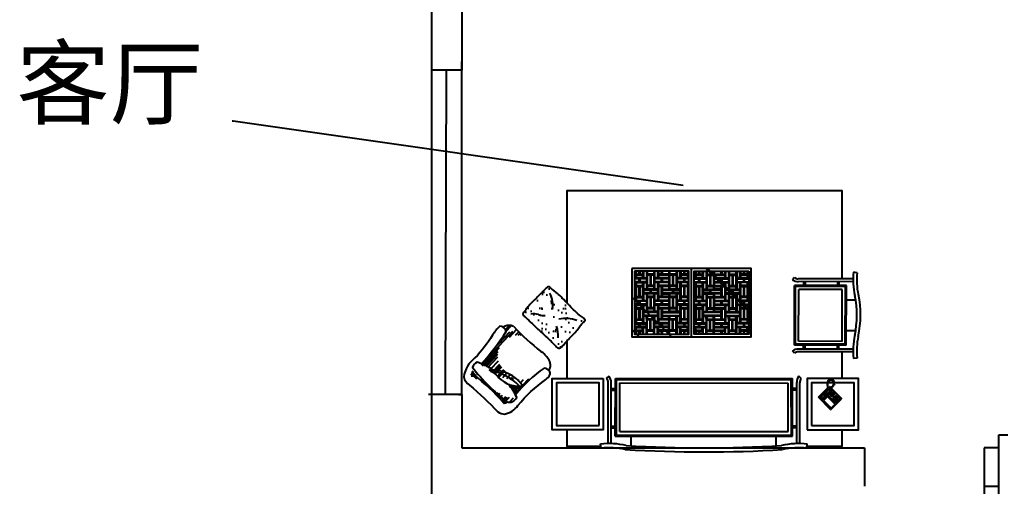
# Model space of a CAD drawing. Header units: millimetres. Extents: x 2265 to 17623, y 3383 to 17046.
# Drawn here: x 2265 to 9370, y 8575 to 11952 of the extents above; entities that cross this region are included whole.
import ezdxf
from ezdxf import colors
from ezdxf.entities.mleader import LeaderData, LeaderLine
from ezdxf.math import Vec2, Vec3

# ---------------------------------------------------------------- set-up
doc = ezdxf.new("R2010")
doc.units = ezdxf.units.MM
doc.layers.add('P-Furniture(活动家具)', color=134, linetype='Continuous')
doc.styles.get("Standard").update_dxf_attribs({"font": 'arial.ttf'})

# ---------------------------------------------------------------- blocks, each defined once
blk = doc.blocks.new('A$C7E46102C')
at = {"layer": 'P-Furniture(活动家具)', "color": 250}
for p, q in [((0, 631), (80, 631)), ((0, 621), (37, 621)), ((0, 588), (37, 588)), ((0, 578), (37, 578)), ((37, 621), (37, 588)), ((37, 578), (37, 544)), ((47, 621), (47, 544)), ((47, 621), (80, 621)), ((80, 640), (80, 631)), ((80, 621), (80, 544)), ((91, 588), (91, 640)), ((91, 588), (124, 588)), ((91, 578), (124, 578)), ((91, 500), (91, 578)), ((124, 588), (124, 640)), ((124, 500), (124, 578)), ((134, 640), (134, 631)), ((134, 631), (343, 631)), ((134, 621), (134, 544)), ((134, 621), (168, 621)), ((168, 621), (168, 544)), ((178, 621), (178, 588)), ((178, 621), (299, 621)), ((178, 588), (178, 616)), ((178, 588), (299, 588)), ((178, 544), (178, 578)), ((178, 578), (299, 578)), ((178, 578), (178, 544)), ((299, 621), (299, 588)), ((299, 578), (299, 544)), ((309, 621), (309, 544)), ((309, 621), (343, 621)), ((343, 640), (343, 631)), ((343, 621), (343, 544)), ((353, 588), (353, 640)), ((353, 588), (387, 588)), ((353, 500), (353, 578)), ((353, 578), (387, 578)), ((387, 588), (387, 640)), ((387, 500), (387, 578)), ((397, 640), (397, 631)), ((397, 621), (397, 544)), ((397, 621), (431, 621)), ((431, 621), (431, 544)), ((441, 621), (441, 588)), ((441, 621), (562, 621)), ((441, 588), (562, 588)), ((441, 578), (441, 544)), ((441, 578), (562, 578)), ((562, 621), (562, 588)), ((562, 578), (562, 544)), ((572, 621), (572, 544)), ((572, 621), (606, 621)), ((606, 640), (606, 631)), ((606, 621), (606, 544)), ((616, 640), (616, 588)), ((616, 588), (649, 588)), ((616, 578), (649, 578)), ((616, 578), (616, 500)), ((649, 588), (649, 640)), ((649, 500), (649, 578)), ((660, 640), (660, 631)), ((740, 631), (660, 631)), ((660, 621), (660, 544)), ((693, 621), (660, 621)), ((693, 621), (693, 544)), ((703, 621), (703, 588)), ((703, 621), (740, 621)), ((703, 588), (740, 588)), ((703, 578), (703, 544)), ((703, 578), (740, 578)), ((0, 544), (37, 544)), ((0, 534), (80, 534)), ((0, 500), (80, 500)), ((0, 490), (37, 490)), ((37, 413), (37, 490)), ((47, 544), (80, 544)), ((47, 490), (168, 490)), ((47, 456), (47, 490)), ((80, 534), (80, 500)), ((91, 500), (124, 500)), ((134, 544), (168, 544)), ((134, 534), (134, 500)), ((134, 534), (212, 534)), ((134, 500), (212, 500)), ((168, 456), (168, 490)), ((178, 544), (299, 544)), ((178, 534), (212, 534)), ((178, 500), (212, 500)), ((178, 413), (178, 490)), ((178, 490), (212, 490)), ((178, 490), (212, 490)), ((178, 413), (178, 490)), ((212, 500), (212, 534)), ((212, 500), (212, 534)), ((212, 413), (212, 490)), ((212, 413), (212, 490)), ((222, 534), (256, 534)), ((222, 456), (222, 534)), ((222, 534), (256, 534)), ((222, 369), (222, 534)), ((256, 456), (256, 534)), ((256, 369), (256, 534)), ((266, 500), (266, 534)), ((266, 534), (343, 534)), ((266, 500), (266, 534)), ((266, 500), (343, 500)), ((266, 413), (266, 490)), ((266, 490), (299, 490)), ((266, 413), (266, 490)), ((299, 413), (299, 490)), ((309, 544), (343, 544)), ((309, 456), (309, 490)), ((309, 490), (431, 490)), ((343, 534), (343, 500)), ((353, 500), (387, 500)), ((397, 544), (431, 544)), ((397, 534), (474, 534)), ((397, 534), (397, 500)), ((397, 500), (474, 500)), ((431, 456), (431, 490)), ((441, 544), (562, 544)), ((441, 413), (441, 490)), ((441, 490), (474, 490)), ((474, 500), (474, 534)), ((474, 413), (474, 490)), ((484, 369), (484, 534)), ((484, 534), (518, 534)), ((518, 369), (518, 534)), ((528, 534), (606, 534)), ((528, 500), (528, 534)), ((528, 500), (606, 500)), ((562, 500), (528, 500)), ((528, 413), (528, 490)), ((528, 490), (562, 490)), ((562, 490), (528, 490)), ((562, 413), (562, 490)), ((572, 544), (606, 544)), ((693, 490), (572, 490)), ((572, 456), (572, 490)), ((606, 534), (606, 500)), ((649, 500), (616, 500)), ((693, 544), (660, 544)), ((660, 534), (660, 500)), ((740, 534), (660, 534)), ((740, 500), (660, 500)), ((693, 456), (693, 490)), ((703, 544), (740, 544)), ((703, 413), (703, 490)), ((740, 490), (703, 490)), ((0, 413), (37, 413)), ((0, 403), (80, 403)), ((0, 369), (80, 369)), ((0, 359), (37, 359)), ((37, 325), (37, 359)), ((47, 456), (168, 456)), ((47, 446), (168, 446)), ((47, 413), (47, 446)), ((47, 413), (168, 413)), ((47, 237), (47, 359)), ((47, 359), (80, 359)), ((80, 369), (80, 403)), ((80, 237), (80, 359)), ((91, 403), (124, 403)), ((91, 325), (91, 403)), ((124, 325), (124, 403)), ((134, 403), (212, 403)), ((134, 369), (134, 403)), ((134, 369), (212, 369)), ((134, 237), (134, 359)), ((134, 359), (168, 359)), ((168, 413), (168, 446)), ((168, 237), (168, 359)), ((178, 413), (212, 413)), ((178, 413), (212, 413)), ((178, 403), (212, 403)), ((178, 369), (212, 369)), ((178, 325), (178, 359)), ((178, 359), (299, 359)), ((178, 325), (178, 359)), ((212, 369), (212, 403)), ((212, 369), (212, 403)), ((222, 456), (256, 456)), ((222, 369), (222, 446)), ((222, 446), (256, 446)), ((222, 369), (256, 369)), ((222, 369), (256, 369)), ((256, 369), (256, 446)), ((266, 413), (299, 413)), ((266, 369), (266, 403)), ((266, 403), (343, 403)), ((266, 369), (266, 403)), ((266, 369), (343, 369)), ((299, 325), (299, 359)), ((309, 456), (431, 456)), ((309, 413), (309, 446)), ((309, 446), (431, 446)), ((309, 413), (431, 413)), ((309, 359), (343, 359)), ((309, 237), (309, 359)), ((343, 369), (343, 403)), ((343, 237), (343, 359)), ((353, 325), (353, 403)), ((353, 403), (387, 403)), ((387, 325), (387, 403)), ((397, 369), (397, 403)), ((397, 403), (474, 403)), ((397, 369), (474, 369)), ((397, 359), (431, 359)), ((397, 237), (397, 359)), ((431, 413), (431, 446)), ((431, 237), (431, 359)), ((441, 413), (474, 413)), ((441, 359), (562, 359)), ((441, 325), (441, 359)), ((474, 369), (474, 403)), ((484, 369), (518, 369)), ((528, 413), (562, 413)), ((562, 413), (528, 413)), ((528, 369), (528, 403)), ((528, 403), (606, 403)), ((562, 403), (528, 403)), ((528, 369), (606, 369)), ((562, 325), (562, 359)), ((693, 456), (572, 456)), ((572, 413), (572, 446)), ((693, 446), (572, 446)), ((693, 413), (572, 413)), ((572, 359), (606, 359)), ((572, 237), (572, 359)), ((606, 369), (606, 403)), ((606, 237), (606, 359)), ((649, 403), (616, 403)), ((616, 325), (616, 403)), ((649, 325), (649, 403)), ((660, 369), (660, 403)), ((740, 403), (660, 403)), ((740, 369), (660, 369)), ((660, 237), (660, 359)), ((693, 359), (660, 359)), ((693, 413), (693, 446)), ((693, 237), (693, 359)), ((740, 413), (703, 413)), ((703, 325), (703, 359)), ((703, 359), (740, 359)), ((0, 325), (37, 325)), ((0, 315), (37, 315)), ((0, 237), (80, 237)), ((37, 237), (37, 315)), ((91, 325), (124, 325)), ((91, 315), (124, 315)), ((91, 237), (91, 315)), ((91, 237), (124, 237)), ((124, 237), (124, 315)), ((134, 237), (212, 237)), ((178, 325), (299, 325)), ((178, 237), (178, 315)), ((178, 315), (299, 315)), ((178, 237), (178, 315)), ((178, 237), (212, 237)), ((212, 315), (212, 237)), ((222, 315), (222, 106)), ((256, 315), (256, 106)), ((266, 315), (266, 237)), ((266, 237), (343, 237)), ((299, 237), (299, 315)), ((353, 325), (387, 325)), ((353, 237), (353, 315)), ((353, 315), (387, 315)), ((353, 237), (387, 237)), ((387, 237), (387, 315)), ((397, 237), (474, 237)), ((441, 325), (562, 325)), ((441, 237), (441, 315)), ((441, 315), (562, 315)), ((474, 315), (474, 237)), ((484, 315), (484, 106)), ((518, 315), (518, 106)), ((528, 315), (528, 237)), ((528, 237), (606, 237)), ((562, 237), (528, 237)), ((562, 237), (562, 315)), ((616, 325), (649, 325)), ((616, 315), (649, 315)), ((616, 237), (616, 315)), ((649, 237), (616, 237)), ((649, 237), (649, 315)), ((740, 237), (660, 237)), ((703, 325), (740, 325)), ((703, 237), (703, 315)), ((703, 315), (740, 315)), ((0, 227), (37, 227)), ((0, 150), (37, 150)), ((0, 140), (80, 140)), ((37, 150), (37, 227)), ((47, 227), (168, 227)), ((47, 194), (47, 227)), ((47, 194), (168, 194)), ((47, 184), (168, 184)), ((47, 150), (47, 184)), ((47, 150), (168, 150)), ((80, 106), (80, 140)), ((91, 140), (124, 140)), ((91, 62), (91, 140)), ((124, 62), (124, 140)), ((134, 140), (212, 140)), ((134, 106), (134, 140)), ((168, 194), (168, 227)), ((168, 150), (168, 184)), ((178, 150), (178, 227)), ((178, 227), (212, 227)), ((178, 227), (212, 227)), ((178, 150), (178, 227)), ((178, 150), (212, 150)), ((178, 150), (212, 150)), ((178, 140), (212, 140)), ((212, 150), (212, 227)), ((212, 150), (212, 227)), ((212, 106), (212, 140)), ((212, 106), (212, 140)), ((222, 194), (256, 194)), ((222, 106), (222, 184)), ((222, 184), (256, 184)), ((256, 106), (256, 184)), ((266, 150), (266, 227)), ((266, 227), (299, 227)), ((266, 150), (266, 227)), ((266, 150), (299, 150)), ((266, 106), (266, 140)), ((266, 140), (343, 140)), ((266, 106), (266, 140)), ((299, 150), (299, 227)), ((309, 194), (309, 227)), ((309, 227), (431, 227)), ((309, 194), (431, 194)), ((309, 150), (309, 184)), ((309, 184), (431, 184)), ((309, 150), (431, 150)), ((343, 106), (343, 140)), ((353, 62), (353, 140)), ((353, 140), (387, 140)), ((387, 62), (387, 140)), ((397, 106), (397, 140)), ((397, 140), (474, 140)), ((431, 194), (431, 227)), ((431, 150), (431, 184)), ((441, 150), (441, 227)), ((441, 227), (474, 227)), ((441, 150), (474, 150)), ((474, 150), (474, 227)), ((474, 106), (474, 140)), ((528, 150), (528, 227)), ((528, 227), (562, 227)), ((562, 227), (528, 227)), ((528, 150), (562, 150)), ((562, 150), (528, 150)), ((528, 106), (528, 140)), ((528, 140), (606, 140)), ((562, 140), (528, 140)), ((562, 150), (562, 227)), ((693, 227), (572, 227)), ((572, 194), (572, 227)), ((693, 194), (572, 194)), ((572, 150), (572, 184)), ((693, 184), (572, 184)), ((693, 150), (572, 150)), ((606, 106), (606, 140)), ((649, 140), (616, 140)), ((616, 62), (616, 140)), ((649, 62), (649, 140)), ((660, 106), (660, 140)), ((740, 140), (660, 140)), ((693, 194), (693, 227)), ((693, 150), (693, 184)), ((703, 150), (703, 227)), ((740, 227), (703, 227)), ((740, 150), (703, 150)), ((0, 106), (80, 106)), ((0, 96), (37, 96)), ((0, 62), (37, 62)), ((0, 52), (37, 52)), ((0, 19), (37, 19)), ((0, 9), (80, 9)), ((37, 62), (37, 96)), ((37, 19), (37, 52)), ((47, 19), (47, 96)), ((47, 96), (80, 96)), ((47, 19), (80, 19)), ((80, 19), (80, 96)), ((80, 0), (80, 9)), ((91, 62), (124, 62)), ((91, 52), (124, 52)), ((91, 0), (91, 52)), ((124, 0), (124, 52)), ((134, 106), (212, 106)), ((134, 96), (168, 96)), ((134, 19), (134, 96)), ((134, 19), (168, 19)), ((134, 0), (134, 9)), ((134, 9), (343, 9)), ((168, 19), (168, 96)), ((178, 106), (212, 106)), ((178, 62), (178, 96)), ((178, 96), (299, 96)), ((178, 62), (178, 96)), ((178, 62), (299, 62)), ((178, 24), (178, 52)), ((178, 52), (299, 52)), ((178, 19), (178, 52)), ((178, 19), (299, 19)), ((222, 106), (256, 106)), ((222, 106), (256, 106)), ((266, 106), (343, 106)), ((299, 62), (299, 96)), ((299, 19), (299, 52)), ((309, 96), (343, 96)), ((309, 19), (309, 96)), ((309, 19), (343, 19)), ((343, 19), (343, 96)), ((343, 0), (343, 9)), ((353, 62), (387, 62)), ((353, 0), (353, 52)), ((353, 52), (387, 52)), ((387, 0), (387, 52)), ((397, 106), (474, 106)), ((397, 96), (431, 96)), ((397, 19), (397, 96)), ((397, 19), (431, 19)), ((397, 0), (397, 9)), ((431, 19), (431, 96)), ((441, 96), (562, 96)), ((441, 62), (441, 96)), ((441, 62), (562, 62)), ((441, 19), (441, 52)), ((441, 52), (562, 52)), ((441, 19), (562, 19)), ((484, 106), (518, 106)), ((528, 106), (606, 106)), ((562, 62), (562, 96)), ((562, 19), (562, 52)), ((572, 96), (606, 96)), ((572, 19), (572, 96)), ((572, 19), (606, 19)), ((606, 19), (606, 96)), ((606, 0), (606, 9)), ((616, 62), (649, 62)), ((616, 52), (649, 52)), ((616, 0), (616, 52)), ((649, 0), (649, 52)), ((740, 106), (660, 106)), ((693, 96), (660, 96)), ((660, 19), (660, 96)), ((693, 19), (660, 19)), ((660, 0), (660, 9)), ((740, 9), (660, 9)), ((693, 19), (693, 96)), ((703, 62), (703, 96)), ((703, 96), (740, 96)), ((703, 62), (740, 62)), ((703, 19), (703, 52)), ((703, 52), (740, 52)), ((703, 19), (740, 19))]:
    blk.add_line(p, q, dxfattribs=at)
at = {"layer": 'P-Furniture(活动家具)', "color": 251}
blk.add_lwpolyline([(0, 640), (740, 640), (740, 0), (0, 0)], close=True, dxfattribs=at)
at = {"layer": 'P-Furniture(活动家具)', "color": 250}
for points in [[(37, 621), (42, 626), (47, 621)], [(37, 588), (42, 583), (37, 578)], [(80, 621), (85, 626), (80, 631)], [(91, 578), (85, 583), (91, 588)], [(124, 578), (129, 583), (124, 588)], [(134, 621), (129, 626), (134, 631)], [(178, 621), (173, 626), (168, 621)], [(178, 588), (173, 583), (178, 578)], [(178, 588), (173, 583), (178, 578)], [(299, 621), (304, 626), (309, 621)], [(299, 588), (304, 583), (299, 578)], [(343, 621), (348, 626), (343, 631)], [(353, 578), (348, 583), (353, 588)], [(387, 578), (392, 583), (387, 588)], [(397, 621), (392, 626), (397, 631)], [(606, 621), (611, 626), (606, 631), (397, 631)], [(441, 621), (436, 626), (431, 621)], [(441, 588), (436, 583), (441, 578)], [(562, 621), (567, 626), (572, 621)], [(562, 588), (567, 583), (562, 578)], [(616, 588), (611, 583), (616, 578)], [(649, 578), (655, 583), (649, 588)], [(660, 621), (655, 626), (660, 631)], [(703, 621), (698, 626), (693, 621)], [(703, 588), (698, 583), (703, 578)], [(37, 544), (42, 539), (47, 544)], [(37, 490), (42, 495), (47, 490)], [(80, 544), (85, 539), (80, 534)], [(80, 500), (85, 495), (91, 500)], [(134, 500), (129, 495), (124, 500)], [(134, 544), (129, 539), (134, 534)], [(178, 544), (173, 539), (168, 544)], [(178, 490), (173, 495), (168, 490)], [(212, 534), (217, 539), (222, 534)], [(222, 534), (217, 539), (212, 534)], [(212, 500), (217, 495), (212, 490)], [(212, 490), (217, 495), (212, 500)], [(212, 500), (217, 495), (212, 490)], [(212, 490), (217, 495), (212, 500)], [(256, 534), (261, 539), (266, 534)], [(266, 534), (261, 539), (256, 534)], [(266, 500), (261, 495), (266, 490)], [(266, 490), (261, 495), (266, 500)], [(266, 500), (261, 495), (266, 490)], [(266, 490), (261, 495), (266, 500)], [(299, 544), (304, 539), (309, 544)], [(299, 490), (304, 495), (309, 490)], [(343, 544), (348, 539), (343, 534)], [(343, 500), (348, 495), (353, 500)], [(397, 500), (392, 495), (387, 500)], [(397, 544), (392, 539), (397, 534)], [(441, 544), (436, 539), (431, 544)], [(441, 490), (436, 495), (431, 490)], [(484, 534), (479, 539), (474, 534)], [(474, 490), (479, 495), (474, 500)], [(474, 500), (479, 495), (474, 490)], [(528, 534), (523, 539), (518, 534)], [(528, 490), (523, 495), (528, 500)], [(528, 500), (523, 495), (528, 490)], [(562, 544), (567, 539), (572, 544)], [(562, 490), (567, 495), (572, 490)], [(606, 544), (611, 539), (606, 534)], [(606, 500), (611, 495), (616, 500)], [(660, 500), (655, 495), (649, 500)], [(660, 544), (655, 539), (660, 534)], [(703, 544), (698, 539), (693, 544)], [(703, 490), (698, 495), (693, 490)], [(37, 413), (42, 408), (47, 413)], [(37, 359), (42, 364), (47, 359)], [(47, 446), (42, 451), (47, 456)], [(80, 403), (85, 408), (91, 403)], [(80, 359), (85, 364), (80, 369)], [(134, 403), (129, 408), (124, 403)], [(134, 359), (129, 364), (134, 369)], [(168, 446), (173, 451), (168, 456)], [(178, 413), (173, 408), (168, 413)], [(178, 359), (173, 364), (168, 359)], [(212, 403), (217, 408), (212, 413)], [(212, 403), (217, 408), (212, 413)], [(212, 369), (217, 364), (222, 369)], [(222, 369), (217, 364), (212, 369)], [(222, 446), (217, 451), (222, 456)], [(256, 446), (261, 451), (256, 456)], [(256, 369), (261, 364), (266, 369)], [(266, 369), (261, 364), (256, 369)], [(266, 403), (261, 408), (266, 413)], [(266, 403), (261, 408), (266, 413)], [(299, 413), (304, 408), (309, 413)], [(299, 359), (304, 364), (309, 359)], [(309, 446), (304, 451), (309, 456)], [(343, 403), (348, 408), (353, 403)], [(343, 359), (348, 364), (343, 369)], [(397, 403), (392, 408), (387, 403)], [(397, 359), (392, 364), (397, 369)], [(431, 446), (436, 451), (431, 456)], [(441, 413), (436, 408), (431, 413)], [(441, 359), (436, 364), (431, 359)], [(474, 403), (479, 408), (474, 413)], [(484, 369), (479, 364), (474, 369)], [(528, 369), (523, 364), (518, 369)], [(528, 403), (523, 408), (528, 413)], [(562, 413), (567, 408), (572, 413)], [(562, 359), (567, 364), (572, 359)], [(572, 446), (567, 451), (572, 456)], [(606, 403), (611, 408), (616, 403)], [(606, 359), (611, 364), (606, 369)], [(660, 403), (655, 408), (649, 403)], [(660, 359), (655, 364), (660, 369)], [(693, 446), (698, 451), (693, 456)], [(703, 413), (698, 408), (693, 413)], [(703, 359), (698, 364), (693, 359)], [(37, 315), (42, 320), (37, 325)], [(37, 227), (42, 232), (47, 227)], [(80, 237), (85, 232), (91, 237)], [(91, 315), (85, 320), (91, 325)], [(124, 315), (129, 320), (124, 325)], [(134, 237), (129, 232), (124, 237)], [(178, 227), (173, 232), (168, 227)], [(178, 315), (173, 320), (178, 325)], [(178, 315), (173, 320), (178, 325)], [(212, 237), (217, 232), (212, 227)], [(212, 227), (217, 232), (212, 237)], [(212, 237), (217, 232), (212, 227)], [(212, 227), (217, 232), (212, 237)], [(266, 237), (261, 232), (266, 227)], [(266, 227), (261, 232), (266, 237)], [(266, 237), (261, 232), (266, 227)], [(266, 227), (261, 232), (266, 237)], [(299, 315), (304, 320), (299, 325)], [(299, 227), (304, 232), (309, 227)], [(343, 237), (348, 232), (353, 237)], [(353, 315), (348, 320), (353, 325)], [(387, 315), (392, 320), (387, 325)], [(397, 237), (392, 232), (387, 237)], [(441, 227), (436, 232), (431, 227)], [(441, 315), (436, 320), (441, 325)], [(474, 227), (479, 232), (474, 237)], [(474, 237), (479, 232), (474, 227)], [(528, 227), (523, 232), (528, 237)], [(528, 237), (523, 232), (528, 227)], [(562, 315), (567, 320), (562, 325)], [(562, 227), (567, 232), (572, 227)], [(606, 237), (611, 232), (616, 237)], [(616, 315), (611, 320), (616, 325)], [(649, 315), (655, 320), (649, 325)], [(660, 237), (655, 232), (649, 237)], [(703, 227), (698, 232), (693, 227)], [(703, 315), (698, 320), (703, 325)], [(37, 150), (42, 145), (47, 150)], [(47, 184), (42, 189), (47, 194)], [(80, 140), (85, 145), (91, 140)], [(134, 140), (129, 145), (124, 140)], [(168, 184), (173, 189), (168, 194)], [(178, 150), (173, 145), (168, 150)], [(212, 140), (217, 145), (212, 150)], [(212, 140), (217, 145), (212, 150)], [(222, 184), (217, 189), (222, 194)], [(256, 184), (261, 189), (256, 194)], [(266, 140), (261, 145), (266, 150)], [(266, 140), (261, 145), (266, 150)], [(299, 150), (304, 145), (309, 150)], [(309, 184), (304, 189), (309, 194)], [(343, 140), (348, 145), (353, 140)], [(397, 140), (392, 145), (387, 140)], [(431, 184), (436, 189), (431, 194)], [(441, 150), (436, 145), (431, 150)], [(474, 140), (479, 145), (474, 150)], [(528, 140), (523, 145), (528, 150)], [(562, 150), (567, 145), (572, 150)], [(572, 184), (567, 189), (572, 194)], [(606, 140), (611, 145), (616, 140)], [(660, 140), (655, 145), (649, 140)], [(693, 184), (698, 189), (693, 194)], [(703, 150), (698, 145), (693, 150)], [(37, 96), (42, 101), (47, 96)], [(37, 52), (42, 57), (37, 62)], [(37, 19), (42, 14), (47, 19)], [(80, 96), (85, 101), (80, 106)], [(80, 19), (85, 14), (80, 9)], [(91, 52), (85, 57), (91, 62)], [(124, 52), (129, 57), (124, 62)], [(134, 96), (129, 101), (134, 106)], [(134, 19), (129, 14), (134, 9)], [(178, 96), (173, 101), (168, 96)], [(178, 19), (173, 14), (168, 19)], [(178, 52), (173, 57), (178, 62)], [(178, 52), (173, 57), (178, 62)], [(212, 106), (217, 101), (222, 106)], [(222, 106), (217, 101), (212, 106)], [(256, 106), (261, 101), (266, 106)], [(266, 106), (261, 101), (256, 106)], [(299, 96), (304, 101), (309, 96)], [(299, 52), (304, 57), (299, 62)], [(299, 19), (304, 14), (309, 19)], [(343, 96), (348, 101), (343, 106)], [(343, 19), (348, 14), (343, 9)], [(353, 52), (348, 57), (353, 62)], [(387, 52), (392, 57), (387, 62)], [(397, 96), (392, 101), (397, 106)], [(397, 19), (392, 14), (397, 9)], [(606, 19), (611, 14), (606, 9), (397, 9)], [(441, 96), (436, 101), (431, 96)], [(441, 19), (436, 14), (431, 19)], [(441, 52), (436, 57), (441, 62)], [(484, 106), (479, 101), (474, 106)], [(528, 106), (523, 101), (518, 106)], [(562, 96), (567, 101), (572, 96)], [(562, 52), (567, 57), (562, 62)], [(562, 19), (567, 14), (572, 19)], [(606, 96), (611, 101), (606, 106)], [(616, 52), (611, 57), (616, 62)], [(649, 52), (655, 57), (649, 62)], [(660, 96), (655, 101), (660, 106)], [(660, 19), (655, 14), (660, 9)], [(703, 96), (698, 101), (693, 96)], [(703, 19), (698, 14), (693, 19)], [(703, 52), (698, 57), (703, 62)]]:
    blk.add_lwpolyline(points, dxfattribs=at)
blk = doc.blocks.new('A$C04381529')
at = {"layer": 'P-Furniture(活动家具)'}
h = blk.add_hatch(dxfattribs=at)
h.set_pattern_fill('AR-RROOF', color=250, scale=50, angle=-45, style=0)
h.set_pattern_definition([(315, (-125895.3, 1305326.6), (2873.682, -1077.6307), [19050, -2540, 6350, -1270]), (315, (-124252, 1304581.3), (296.3485, 2092.3997), [3810, -419.1, 7620, -952.5]), (315, (-124683, 1305641), (5271.41034, -4068.056), [10160, -1778, 5080, -1270])])
h.paths.add_polyline_path([(762, -911), (762, -1711), (2162, -1711), (2162, -911)])
h = blk.add_hatch(dxfattribs=at)
h.set_pattern_fill('AR-SAND', color=250, scale=100, style=0)
h.set_pattern_definition([(279.42435, (-29523.1, 11459.57), (-136.1964, -136.4431), [0, -152, 0, -170, 0, -162.5]), (309.42435, (-29523.1, 11459.57), (-63.4685, -327.0137), [0, -82, 0, -137, 0, -52.5]), (349.42435, (-29612.94, 11543.58), (227.0868, -213.0979), [0, -50, 0, -180, 0, -235]), (359.42435, (-29612.94, 11543.58), (159.6413, -269.4175), [0, -25, 0, -118, 0, -135])])
h.paths.add_polyline_path([(-469, -1496), (-458, -1506), (-447, -1517), (-435, -1529), (-422, -1542), (-408, -1556), (-393, -1571), (-377, -1587), (-360, -1603), (-341, -1620), (-322, -1638), (-303, -1656), (-283, -1673), (-264, -1690), (-246, -1707), (-228, -1723), (-213, -1737), (-199, -1751), (-186, -1763), (-175, -1774), (-166, -1783), (-157, -1792), (-149, -1801), (-142, -1808), (-135, -1816), (-129, -1822), (-122, -1829), (-115, -1834), (-109, -1838), (-102, -1841), (-94, -1842), (-87, -1842), (-79, -1839), (-70, -1834), (-61, -1826), (-52, -1817), (-41, -1807), (-31, -1795), (-19, -1782), (-8, -1768), (5, -1755), (17, -1741), (31, -1727), (44, -1713), (58, -1700), (71, -1686), (84, -1672), (96, -1659), (108, -1645), (119, -1632), (129, -1619), (139, -1606), (147, -1594), (156, -1582), (164, -1572), (172, -1562), (179, -1553), (187, -1546), (194, -1539), (200, -1534), (206, -1529), (210, -1524), (213, -1520), (214, -1516), (214, -1511), (211, -1506), (206, -1501), (199, -1495), (191, -1489), (182, -1481), (171, -1473), (159, -1464), (147, -1455), (134, -1444), (121, -1433), (107, -1420), (92, -1407), (77, -1393), (62, -1378), (46, -1362), (30, -1345), (13, -1328), (-4, -1310), (-20, -1292), (-37, -1274), (-54, -1257), (-69, -1241), (-84, -1226), (-99, -1213), (-112, -1201), (-124, -1192), (-135, -1184), (-145, -1177), (-154, -1171), (-162, -1165), (-169, -1160), (-176, -1154), (-182, -1148), (-187, -1142), (-192, -1137), (-197, -1132), (-201, -1128), (-207, -1125), (-213, -1124), (-219, -1126), (-227, -1129), (-235, -1135), (-245, -1142), (-254, -1151), (-264, -1161), (-274, -1171), (-283, -1181), (-292, -1190), (-301, -1200), (-309, -1208), (-317, -1216), (-324, -1224), (-332, -1232), (-340, -1240), (-348, -1247), (-356, -1256), (-365, -1264), (-375, -1273), (-384, -1282), (-394, -1292), (-404, -1301), (-414, -1311), (-424, -1321), (-434, -1331), (-442, -1342), (-451, -1352), (-459, -1361), (-466, -1371), (-473, -1380), (-480, -1389), (-486, -1397), (-492, -1405), (-498, -1412), (-503, -1418), (-507, -1424), (-511, -1430), (-514, -1435), (-515, -1439), (-516, -1444), (-516, -1448), (-514, -1453), (-511, -1457), (-506, -1462), (-501, -1468), (-494, -1473), (-487, -1480), (-478, -1488)])
at = {"layer": 'P-Furniture(活动家具)', "color": 251}
for p, q in [((1462, -1711), (1462, -911)), ((2682, -1797), (2683, -1122)), ((3266, -1121), (2683, -1122)), ((2777, -1065), (2777, -1109)), ((2795, -1065), (2795, -1109)), ((3173, -1065), (3173, -1109)), ((3191, -1065), (3191, -1109)), ((3265, -1798), (3266, -1121)), ((2718, -1763), (2719, -1156)), ((3230, -1155), (2719, -1156)), ((3229, -1764), (3230, -1155)), ((3387, -1282), (3278, -1282)), ((3387, -1642), (3278, -1642)), ((3265, -1798), (2682, -1797)), ((3229, -1764), (2718, -1763)), ((2777, -1854), (2777, -1810)), ((2795, -1854), (2795, -1810)), ((3173, -1854), (3173, -1810)), ((3191, -1854), (3191, -1810)), ((568, -2873), (569, -2197)), ((581, -2859), (583, -2211)), ((583, -2211), (2632, -2213)), ((619, -2819), (621, -2251)), ((621, -2251), (2594, -2253)), ((2596, -2821), (2594, -2253)), ((2634, -2861), (2632, -2213)), ((2647, -2875), (2646, -2199)), ((2951, -2416), (3076, -2292)), ((3054, -2238), (3051, -2245)), ((3051, -2245), (3057, -2250)), ((3057, -2250), (3051, -2253)), ((3051, -2253), (3051, -2260)), ((3051, -2260), (3058, -2262)), ((3058, -2262), (3051, -2266)), ((3051, -2266), (3051, -2274)), ((3051, -2274), (3059, -2277)), ((3052, -2280), (3051, -2285)), ((3055, -2285), (3051, -2287)), ((3051, -2285), (3055, -2285)), ((3051, -2287), (3051, -2290)), ((3051, -2290), (3056, -2292)), ((3059, -2277), (3052, -2280)), ((3062, -2242), (3054, -2238)), ((3059, -2231), (3056, -2236)), ((3056, -2236), (3062, -2242)), ((3056, -2292), (3056, -2296)), ((3056, -2296), (3056, -2301)), ((3058, -2289), (3061, -2289)), ((3060, -2291), (3058, -2289)), ((3059, -2253), (3070, -2230)), ((3066, -2231), (3059, -2231)), ((3061, -2275), (3059, -2253)), ((3059, -2293), (3060, -2291)), ((3060, -2300), (3059, -2293)), ((3063, -2305), (3060, -2300)), ((3065, -2220), (3061, -2226)), ((3061, -2226), (3066, -2231)), ((3061, -2289), (3061, -2275)), ((3072, -2224), (3065, -2220)), ((3075, -2214), (3070, -2217)), ((3070, -2217), (3072, -2224)), ((3070, -2230), (3086, -2219)), ((3080, -2220), (3075, -2214)), ((3076, -2292), (3079, -2292)), ((3079, -2292), (3099, -2312)), ((3081, -2211), (3080, -2220)), ((3086, -2208), (3081, -2211)), ((3089, -2215), (3086, -2208)), ((3086, -2219), (3102, -2219)), ((3092, -2208), (3089, -2215)), ((3096, -2208), (3092, -2208)), ((3099, -2215), (3096, -2208)), ((3102, -2208), (3099, -2215)), ((3107, -2298), (3100, -2309)), ((3107, -2209), (3102, -2208)), ((3102, -2219), (3117, -2225)), ((3106, -2217), (3107, -2209)), ((3111, -2211), (3106, -2217)), ((3106, -2307), (3113, -2296)), ((3111, -2293), (3107, -2298)), ((3116, -2213), (3111, -2211)), ((3115, -2289), (3111, -2293)), ((3113, -2296), (3118, -2292)), ((3119, -2280), (3115, -2283)), ((3115, -2283), (3115, -2289)), ((3116, -2220), (3116, -2213)), ((3121, -2216), (3116, -2220)), ((3117, -2225), (3127, -2237)), ((3118, -2290), (3122, -2290)), ((3118, -2292), (3118, -2290)), ((3130, -2267), (3119, -2280)), ((3126, -2218), (3121, -2216)), ((3122, -2226), (3126, -2218)), ((3128, -2222), (3122, -2226)), ((3122, -2290), (3127, -2286)), ((3123, -2280), (3131, -2282)), ((3127, -2286), (3123, -2280)), ((3127, -2237), (3132, -2252)), ((3131, -2226), (3128, -2222)), ((3128, -2233), (3131, -2226)), ((3136, -2230), (3128, -2233)), ((3132, -2252), (3130, -2267)), ((3130, -2270), (3139, -2272)), ((3135, -2277), (3130, -2270)), ((3131, -2282), (3135, -2277)), ((3132, -2240), (3138, -2235)), ((3140, -2241), (3132, -2240)), ((3134, -2261), (3142, -2258)), ((3141, -2265), (3134, -2261)), ((3135, -2251), (3141, -2247)), ((3143, -2252), (3135, -2251)), ((3138, -2235), (3136, -2230)), ((3139, -2272), (3141, -2265)), ((3141, -2247), (3140, -2241)), ((3142, -2258), (3143, -2252)), ((519, -2317), (568, -2317)), ((519, -2337), (568, -2337)), ((2696, -2317), (2647, -2317)), ((2696, -2337), (2647, -2337)), ((2964, -2418), (3072, -2310)), ((2968, -2418), (2992, -2393)), ((3024, -2377), (2984, -2418)), ((2992, -2393), (2998, -2391)), ((2998, -2391), (3005, -2389)), ((3039, -2392), (2998, -2432)), ((3108, -2344), (2999, -2453)), ((3005, -2389), (3013, -2384)), ((3057, -2411), (3010, -2458)), ((3013, -2384), (3022, -2375)), ((3039, -2358), (3022, -2375)), ((3024, -2377), (3073, -2329)), ((3025, -2418), (3027, -2411)), ((3027, -2411), (3032, -2403)), ((3032, -2403), (3041, -2394)), ((3039, -2392), (3087, -2343)), ((3044, -2350), (3039, -2358)), ((3058, -2377), (3041, -2394)), ((3046, -2343), (3044, -2350)), ((3049, -2337), (3046, -2343)), ((3073, -2313), (3049, -2337)), ((3056, -2301), (3059, -2308)), ((3147, -2501), (3057, -2411)), ((3066, -2372), (3058, -2377)), ((3068, -2400), (3059, -2409)), ((3059, -2409), (3145, -2495)), ((3073, -2370), (3066, -2372)), ((3154, -2486), (3068, -2400)), ((3072, -2310), (3082, -2309)), ((3077, -2310), (3073, -2313)), ((3073, -2313), (3073, -2329)), ((3073, -2329), (3076, -2328)), ((3079, -2368), (3073, -2370)), ((3076, -2328), (3083, -2312)), ((3076, -2328), (3088, -2341)), ((3083, -2312), (3077, -2310)), ((3103, -2343), (3079, -2368)), ((3082, -2309), (3092, -2320)), ((3092, -2321), (3083, -2312)), ((3083, -2386), (3088, -2380)), ((3090, -2393), (3083, -2386)), ((3087, -2343), (3088, -2341)), ((3103, -2343), (3087, -2343)), ((3088, -2341), (3104, -2333)), ((3088, -2380), (3095, -2387)), ((3096, -2316), (3089, -2324)), ((3089, -2324), (3092, -2326)), ((3095, -2387), (3090, -2393)), ((3092, -2326), (3099, -2318)), ((3093, -2376), (3098, -2370)), ((3100, -2383), (3093, -2376)), ((3093, -2396), (3099, -2391)), ((3101, -2404), (3093, -2396)), ((3104, -2333), (3094, -2324)), ((3095, -2323), (3108, -2335)), ((3100, -2309), (3096, -2316)), ((3098, -2370), (3105, -2377)), ((3099, -2318), (3106, -2307)), ((3099, -2391), (3106, -2398)), ((3105, -2377), (3100, -2383)), ((3106, -2398), (3101, -2404)), ((3102, -2315), (3221, -2434)), ((3102, -2366), (3108, -2360)), ((3110, -2373), (3102, -2366)), ((3106, -2339), (3103, -2343)), ((3103, -2386), (3109, -2381)), ((3110, -2394), (3103, -2386)), ((3104, -2333), (3106, -2339)), ((3104, -2407), (3110, -2402)), ((3111, -2414), (3104, -2407)), ((3108, -2335), (3108, -2344)), ((3108, -2360), (3115, -2368)), ((3109, -2381), (3116, -2388)), ((3115, -2368), (3110, -2373)), ((3116, -2388), (3110, -2394)), ((3110, -2402), (3117, -2409)), ((3117, -2409), (3111, -2414)), ((3113, -2355), (3119, -2350)), ((3120, -2362), (3113, -2355)), ((3114, -2376), (3120, -2370)), ((3121, -2383), (3114, -2376)), ((3114, -2397), (3119, -2392)), ((3121, -2404), (3114, -2397)), ((3131, -2411), (3115, -2427)), ((3119, -2350), (3126, -2357)), ((3119, -2392), (3127, -2399)), ((3126, -2357), (3120, -2362)), ((3120, -2370), (3127, -2378)), ((3127, -2378), (3121, -2383)), ((3127, -2399), (3121, -2404)), ((3124, -2366), (3129, -2360)), ((3131, -2373), (3124, -2366)), ((3125, -2386), (3130, -2381)), ((3132, -2394), (3125, -2386)), ((3129, -2360), (3137, -2368)), ((3130, -2381), (3137, -2388)), ((3137, -2368), (3131, -2373)), ((3184, -2464), (3131, -2411)), ((3137, -2388), (3132, -2394)), ((3135, -2377), (3140, -2371)), ((3142, -2384), (3135, -2377)), ((3140, -2371), (3147, -2378)), ((3145, -2408), (3141, -2412)), ((3141, -2412), (3150, -2421)), ((3147, -2378), (3142, -2384)), ((3154, -2417), (3145, -2408)), ((3154, -2398), (3160, -2393)), ((3163, -2407), (3154, -2398)), ((3160, -2393), (3169, -2402)), ((3169, -2402), (3163, -2407)), ((3167, -2411), (3172, -2405)), ((3176, -2420), (3167, -2411)), ((3172, -2405), (3181, -2414)), ((3181, -2414), (3176, -2420)), ((2951, -2419), (2951, -2416)), ((3093, -2562), (2951, -2419)), ((2964, -2427), (2964, -2418)), ((2991, -2454), (2964, -2427)), ((2965, -2422), (2968, -2418)), ((2967, -2428), (2965, -2422)), ((2983, -2420), (2967, -2428)), ((2988, -2449), (2967, -2428)), ((2968, -2418), (2984, -2418)), ((2984, -2418), (2983, -2420)), ((2983, -2420), (2995, -2433)), ((2995, -2433), (2988, -2449)), ((2988, -2449), (2994, -2451)), ((2999, -2453), (2991, -2454)), ((2994, -2451), (2998, -2448)), ((2998, -2432), (2995, -2433)), ((2998, -2448), (3022, -2424)), ((2998, -2448), (2998, -2432)), ((3010, -2458), (3099, -2548)), ((3022, -2424), (3025, -2418)), ((3097, -2562), (3221, -2438)), ((3099, -2548), (3147, -2501)), ((3102, -2452), (3111, -2443)), ((3109, -2459), (3118, -2450)), ((3115, -2427), (3168, -2480)), ((3117, -2466), (3126, -2457)), ((3124, -2474), (3133, -2465)), ((3128, -2431), (3126, -2434)), ((3126, -2434), (3128, -2437)), ((3131, -2434), (3128, -2431)), ((3128, -2437), (3131, -2434)), ((3131, -2481), (3140, -2472)), ((3138, -2422), (3136, -2424)), ((3136, -2424), (3138, -2427)), ((3141, -2424), (3138, -2422)), ((3138, -2427), (3141, -2424)), ((3138, -2488), (3147, -2479)), ((3145, -2448), (3142, -2450)), ((3142, -2450), (3145, -2453)), ((3147, -2450), (3145, -2448)), ((3145, -2453), (3147, -2450)), ((3145, -2495), (3154, -2486)), ((3150, -2421), (3154, -2417)), ((3154, -2438), (3152, -2440)), ((3152, -2440), (3154, -2443)), ((3157, -2421), (3154, -2424)), ((3154, -2424), (3163, -2433)), ((3157, -2440), (3154, -2438)), ((3154, -2443), (3157, -2440)), ((3166, -2430), (3157, -2421)), ((3161, -2464), (3158, -2466)), ((3158, -2466), (3161, -2469)), ((3163, -2466), (3161, -2464)), ((3161, -2469), (3163, -2466)), ((3163, -2433), (3166, -2430)), ((3170, -2433), (3166, -2437)), ((3166, -2437), (3175, -2446)), ((3171, -2454), (3168, -2457)), ((3168, -2457), (3171, -2459)), ((3168, -2480), (3184, -2464)), ((3179, -2442), (3170, -2433)), ((3173, -2457), (3171, -2454)), ((3171, -2459), (3173, -2457)), ((3175, -2446), (3179, -2442)), ((3182, -2446), (3179, -2449)), ((3179, -2449), (3188, -2458)), ((3180, -2423), (3185, -2418)), ((3189, -2432), (3180, -2423)), ((3191, -2455), (3182, -2446)), ((3185, -2418), (3194, -2427)), ((3188, -2458), (3191, -2455)), ((3194, -2427), (3189, -2432)), ((3192, -2436), (3198, -2431)), ((3201, -2445), (3192, -2436)), ((3198, -2431), (3206, -2440)), ((3206, -2440), (3201, -2445)), ((3221, -2438), (3221, -2434)), ((3093, -2562), (3097, -2562)), ((519, -2757), (568, -2757)), ((2696, -2757), (2647, -2757)), ((519, -2777), (568, -2777)), ((568, -2873), (2647, -2875)), ((581, -2859), (2634, -2861)), ((619, -2819), (2596, -2821)), ((754, -2995), (755, -2873)), ((2454, -2995), (2455, -2874)), ((2696, -2777), (2647, -2777))]:
    blk.add_line(p, q, dxfattribs=at)
at = {"layer": 'P-Furniture(活动家具)', "color": 134}
for p, q in [((2671, -1017), (2646, -1043)), ((3357, -1033), (2714, -1033)), ((3404, -960), (3361, -954)), ((2669, -1809), (2671, -1110)), ((3279, -1109), (2671, -1110)), ((3357, -1064), (2714, -1065)), ((3277, -1810), (3279, -1109)), ((3277, -1810), (2669, -1809)), ((2671, -1902), (2646, -1876)), ((3357, -1854), (2714, -1854)), ((3357, -1886), (2714, -1886)), ((3404, -1959), (3361, -1965)), ((466, -2199), (494, -2171)), ((2749, -2199), (2721, -2171)), ((483, -2961), (484, -2247)), ((519, -2961), (519, -2247)), ((569, -2197), (2646, -2199)), ((2696, -2961), (2696, -2247)), ((2732, -2961), (2731, -2247)), ((402, -3014), (396, -2966)), ((2813, -3014), (2819, -2966))]:
    blk.add_line(p, q, dxfattribs=at)
for points in [[(3229, -1033), (3229, 0), (0, 0), (0, -1310)], [(-508, -1707), (-508, -1707)], [(-494, -1720), (-494, -1720)], [(0, -1760), (0, -2200)], [(3229, -2200), (3229, -1886)], [(0, -2800), (0, -2991), (399, -2991)], [(2816, -2991), (3229, -2991), (3229, -2800)]]:
    blk.add_lwpolyline(points, dxfattribs=at)
for points in [[(762, -911), (762, -1711), (2162, -1711), (2162, -911)], [(-469, -1496), (-458, -1506), (-447, -1517), (-435, -1529), (-422, -1542), (-408, -1556), (-393, -1571), (-377, -1587), (-360, -1603), (-341, -1620), (-322, -1638), (-303, -1656), (-283, -1673), (-264, -1690), (-246, -1707), (-228, -1723), (-213, -1737), (-199, -1751), (-186, -1763), (-175, -1774), (-166, -1783), (-157, -1792), (-149, -1801), (-142, -1808), (-135, -1816), (-129, -1822), (-122, -1829), (-115, -1834), (-109, -1838), (-102, -1841), (-94, -1842), (-87, -1842), (-79, -1839), (-70, -1834), (-61, -1826), (-52, -1817), (-41, -1807), (-31, -1795), (-19, -1782), (-8, -1768), (5, -1755), (17, -1741), (31, -1727), (44, -1713), (58, -1700), (71, -1686), (84, -1672), (96, -1659), (108, -1645), (119, -1632), (129, -1619), (139, -1606), (147, -1594), (156, -1582), (164, -1572), (172, -1562), (179, -1553), (187, -1546), (194, -1539), (200, -1534), (206, -1529), (210, -1524), (213, -1520), (214, -1516), (214, -1511), (211, -1506), (206, -1501), (199, -1495), (191, -1489), (182, -1481), (171, -1473), (159, -1464), (147, -1455), (134, -1444), (121, -1433), (107, -1420), (92, -1407), (77, -1393), (62, -1378), (46, -1362), (30, -1345), (13, -1328), (-4, -1310), (-20, -1292), (-37, -1274), (-54, -1257), (-69, -1241), (-84, -1226), (-99, -1213), (-112, -1201), (-124, -1192), (-135, -1184), (-145, -1177), (-154, -1171), (-162, -1165), (-169, -1160), (-176, -1154), (-182, -1148), (-187, -1142), (-192, -1137), (-197, -1132), (-201, -1128), (-207, -1125), (-213, -1124), (-219, -1126), (-227, -1129), (-235, -1135), (-245, -1142), (-254, -1151), (-264, -1161), (-274, -1171), (-283, -1181), (-292, -1190), (-301, -1200), (-309, -1208), (-317, -1216), (-324, -1224), (-332, -1232), (-340, -1240), (-348, -1247), (-356, -1256), (-365, -1264), (-375, -1273), (-384, -1282), (-394, -1292), (-404, -1301), (-414, -1311), (-424, -1321), (-434, -1331), (-442, -1342), (-451, -1352), (-459, -1361), (-466, -1371), (-473, -1380), (-480, -1389), (-486, -1397), (-492, -1405), (-498, -1412), (-503, -1418), (-507, -1424), (-511, -1430), (-514, -1435), (-515, -1439), (-516, -1444), (-516, -1448), (-514, -1453), (-511, -1457), (-506, -1462), (-501, -1468), (-494, -1473), (-487, -1480), (-478, -1488)], [(427, -2200), (427, -2800), (-173, -2800), (-173, -2200)], [(2820, -2800), (3420, -2800), (3420, -2200), (2820, -2200)]]:
    blk.add_lwpolyline(points, close=True, dxfattribs=at)
at = {"layer": 'P-Furniture(活动家具)', "color": 251}
for points in [[(792, -941), (792, -1681), (1432, -1681), (1432, -941)], [(2132, -941), (2132, -1681), (1492, -1681), (1492, -941)], [(377, -2750), (377, -2250), (-123, -2250), (-123, -2750)], [(2870, -2750), (3370, -2750), (3370, -2250), (2870, -2250)]]:
    blk.add_lwpolyline(points, close=True, dxfattribs=at)
at = {"layer": 'P-Furniture(活动家具)', "color": 134}
blk.add_lwpolyline([(-1003, -2027, 0.037196), (-711, -1649, 0.302864), (-785, -1584, 0.05566), (-874, -1693, -0.054621), (-1078, -1958, 0.207262), (-1210, -2181, 0.213182), (-1143, -2275, -0.032129), (-811, -2590, 0.137876), (-731, -2615, 0.195584), (-574, -2515, -0.068841), (-249, -2212, 0.14745), (-200, -2154, 0.355932), (-207, -2110, 0.158843), (-265, -2076, 0.072992), (-603, -2390)], format="xyb", dxfattribs=at)
at = {"layer": 'P-Furniture(活动家具)', "color": 250}
for points in [[(-721, -1625), (-675, -1576)], [(-712, -1644), (-652, -1580)], [(-1003, -2037), (-635, -1646)], [(-860, -1857), (-669, -1653)], [(-674, -1715), (-590, -1626)], [(-601, -1693), (-563, -1653)], [(-573, -1692), (-550, -1667)], [(-548, -1693), (-536, -1680)], [(-988, -2049), (-789, -1837)], [(-965, -2052), (-805, -1882)], [(-946, -2060), (-810, -1915)], [(-928, -2068), (-810, -1943)], [(-892, -2087), (-801, -1990)], [(-873, -2122), (-785, -2029)], [(-857, -2133), (-776, -2047)], [(-842, -2145), (-765, -2063)], [(-1127, -2156), (-1093, -2120)], [(-1112, -2167), (-1081, -2135)], [(-1097, -2179), (-1068, -2149)], [(-1081, -2191), (-1056, -2164)], [(-1067, -2203), (-1043, -2179)], [(-875, -2096), (-867, -2088)], [(-814, -2171), (-739, -2092)], [(-801, -2186), (-725, -2104)], [(-751, -2188), (-695, -2129)], [(-706, -2197), (-667, -2156)], [(-667, -2211), (-639, -2182)], [(-1013, -2219), (-991, -2195)], [(-998, -2231), (-979, -2210)], [(-984, -2243), (-965, -2224)], [(-969, -2256), (-952, -2238)], [(-955, -2269), (-939, -2252)], [(-941, -2281), (-927, -2267)], [(-670, -2271), (-675, -2277)], [(-649, -2278), (-663, -2292)], [(-628, -2283), (-652, -2308)], [(-642, -2213), (-626, -2195)], [(-606, -2287), (-641, -2325)], [(-582, -2289), (-631, -2342)], [(-556, -2290), (-621, -2359)], [(-528, -2289), (-611, -2376)], [(-585, -2209), (-585, -2210)], [(-562, -2213), (-571, -2222)], [(-511, -2214), (-544, -2250)], [(-452, -2207), (-520, -2280)], [(-824, -2384), (-805, -2363)], [(-815, -2402), (-787, -2372)], [(-786, -2427), (-755, -2394)], [(-764, -2460), (-718, -2411)], [(-747, -2470), (-697, -2416)], [(-734, -2484), (-672, -2418)], [(-674, -2477), (-625, -2424)]]:
    blk.add_lwpolyline(points, dxfattribs=at)
at = {"layer": 'P-Furniture(活动家具)', "color": 251}
for points in [[(-861, -2101, 0.068906), (-1053, -2007, 0.177058), (-1107, -2068, 0.058721), (-708, -2470, 0.398029), (-588, -2421, 0.058611), (-683, -2266)], [(-730, -2497, 0.049446), (-744, -2483, 0.0513), (-1089, -2158, 0.0513)]]:
    blk.add_lwpolyline(points, format="xyb", dxfattribs=at)
blk.add_lwpolyline([(-798, -2189, 0.236888), (-515, -2287, 0.269076), (-908, -2103, -0.109635)], format="xyb", close=True, dxfattribs=at)
for points in [[(-734, -2123), (-734, -2123)], [(-774, -2213), (-773, -2212)]]:
    blk.add_lwpolyline(points, dxfattribs=at)
at = {"layer": 'P-Furniture(活动家具)', "color": 250}
for centre, radius, start, end in [((-468, -1344), 303, 351.3321, 28.1947), ((-392, -1649), 208, 73.3579, 98.7304), ((-254, -1189), 273, 253.3579, 269.835), ((-11, -1851), 356, 68.8608, 103.643), ((-374, -1692), 272, 353.3633, 23.0026)]:
    blk.add_arc(centre, radius, start, end, dxfattribs=at)
at = {"layer": 'P-Furniture(活动家具)', "color": 134}
for centre, radius, start, end in [((-679, -1687), 111, 75.7728, 127.265), ((-679, -1687), 111, 59.8615, 75.7728), ((1519, 436), 2949, 223.4223, 231.778), ((-467, -2128), 295, 32.3755, 56.8136), ((-304, -2040), 111, 324.0451, 39.39)]:
    blk.add_arc(centre, radius, start, end, dxfattribs=at)
at = {"layer": 'P-Furniture(活动家具)', "color": 251}
for centre, radius, start, end in [((-1010, -2163), 107, 148.6515, 188.1398), ((-1018, -2744), 650, 45.189, 80.2879), ((-744, -2403), 82.8, 272.0587, 301.8536)]:
    blk.add_arc(centre, radius, start, end, dxfattribs=at)
at = {"layer": 'P-Furniture(活动家具)', "color": 134}
for centre, major_axis, ratio, start_param, end_param in [((2714, -973), (-63.3, 0), 0.95, 0.823753, 1.57837), ((4275, -1042), (-919, 0), 0.95, -0.100405, 0.211394), ((4280, -1042), (-881, 0), 0.95, -0.098174, 0.206678), ((2713, -960), (-110, 0), 0.95, 0.908826, 1.57837), ((-12178, -1427), (-15579, 33), 0.27212, 3.086166, 3.19701), ((-11596, -1428), (-15040, 32), 0.280936, 3.083421, 3.199753), ((4275, -1877), (-919, 0), 0.95, 6.071791, 6.38359), ((4280, -1877), (-881, 0), 0.95, 6.076508, 6.381359), ((2713, -1959), (-110, 0), 0.95, 4.704815, 5.374359), ((2714, -1946), (-63.3, 0), 0.95, 4.704815, 5.459432), ((403, -2246), (0, -122), 0.95, 1.563222, 2.232766), ((2812, -2246), (0, -122), 0.95, 4.050419, 4.719963), ((417, -2247), (0, 70.3), 0.95, 4.704815, 5.459432), ((2798, -2247), (0, -70.3), 0.95, 3.965346, 4.719963), ((493, -3982), (0, -1021), 0.95, 2.930198, 3.241998), ((1617, 14299), (0, 17310), 0.95, 3.085596, 3.19644), ((2722, -3982), (0, 1021), 0.95, 6.18278, 6.49458), ((493, -3987), (0, 978), 0.95, 6.076508, 6.381359), ((1617, 13653), (0, -16712), 0.95, 6.224416, 6.340748), ((2722, -3987), (0, 978), 0.95, 6.185012, 6.489863)]:
    blk.add_ellipse(centre, major_axis=major_axis, ratio=ratio, start_param=start_param, end_param=end_param, dxfattribs=at)
at = {"layer": 'P-Furniture(活动家具)', "color": 250, "xscale": -1, "rotation": 90}
blk.add_blockref('A$C7E46102C', (1432, -941), dxfattribs=at)
at = {"layer": 'P-Furniture(活动家具)', "color": 250, "rotation": 270}
blk.add_blockref('A$C7E46102C', (1492, -941), dxfattribs=at)

msp = doc.modelspace()

# ---------------------------------------------------------------- linework, layer by layer
for p, q in [((5248.4, 13063.3), (5248.4, 3799.3)), ((5467.4, 12179.3), (5467.4, 11586.3)), ((5467.4, 11586.3), (5244.1, 11586.3)), ((5355.7, 11586.3), (5347.4, 9240.3)), ((5467.4, 11586.3), (5447.4, 11586.3)), ((5467.4, 9240.3), (5467.4, 11648.5)), ((5467.4, 9240.3), (5227.4, 9240.3)), ((5447.4, 9240.3), (5467.4, 9240.3)), ((5467.4, 9240.3), (5467.4, 8852.3)), ((9357.7, 8259.3), (9357.7, 8947.3)), ((9357.7, 8947.3), (9625.7, 8947.3)), ((5467.4, 8852.3), (8385.6, 8852.3)), ((8385.6, 8852.9), (8385.6, 8574.9)), ((9357.7, 8852.3), (9252.7, 8852.3)), ((9252.7, 8852.3), (9252.7, 8574.9)), ((9252.7, 8574.9), (9357.7, 8574.9)), ((9252.7, 8574.9), (9252.7, 7698.9))]:
    msp.add_line(p, q)

# ---------------------------------------------------------------- block references
at = {"layer": 'P-Furniture(活动家具)', "ltscale": 0.8, "xscale": 0.6176496639278024, "yscale": 0.6176496639278024, "zscale": 0.6176496639278024}
msp.add_blockref('A$C04381529', (6229.5, 10713), dxfattribs=at)

# ---------------------------------------------------------------- texts
msp.add_text('客厅', height=495.99).set_placement((2241.1, 11244.7))

# ---------------------------------------------------------------- leaders
ml = msp.add_multileader_mtext('Standard')
ml.set_content(' ', color=256)
ml.set_leader_properties()
ml.build(insert=Vec2(0, 0))
ctx = ml.context
ctx.base_point, ctx.plane_origin = Vec3(3798, 11216.4), Vec3(7074.9, 10752)
ctx.text_align_type = 2
notes = []
notes.append((ctx, [(0, (1, 1, 0), (3811.5, 11216.4), (-1, 0), 8, [(0, [(7074.9, 10752)], 0, [])])]))
ctx.mtext.insert, ctx.mtext.alignment, ctx.mtext.flow_direction = Vec3(3801.5, 11218.4), 3, 5
for ctx, leaders in notes:
    for number, flags, end, landing, length, lines in leaders:
        leader = LeaderData()
        leader.index, (leader.has_last_leader_line, leader.has_dogleg_vector, leader.attachment_direction) = number, flags
        leader.last_leader_point, leader.dogleg_vector, leader.dogleg_length = Vec3(end), Vec3(landing), length
        for number, points, colour, breaks in lines:
            line = LeaderLine()
            line.index, line.vertices, line.color, line.breaks = number, Vec3.list(points), colors.encode_raw_color(colour), breaks
            leader.lines.append(line)
        ctx.leaders.append(leader)

doc.saveas('drawing.dxf')
